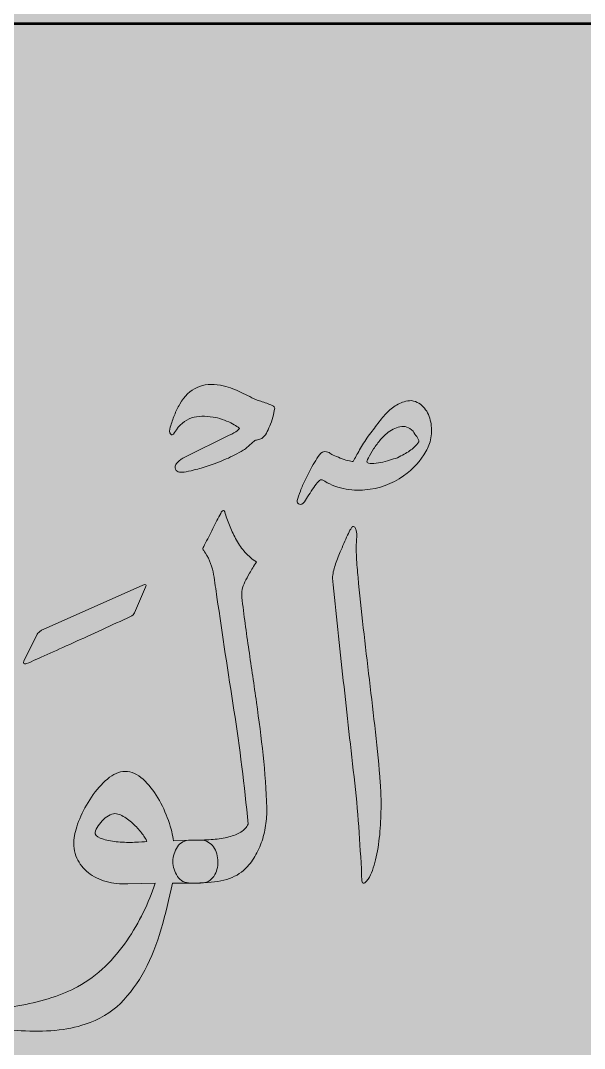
# Model space of a CAD drawing. Header units: inches. Extents: x -1481 to -429, y -1676 to -696.
# Drawn here: x -847.21 to -836.4, y -884.96 to -865.23 of the extents above; entities that cross this region are included whole.
import ezdxf

# ---------------------------------------------------------------- set-up
doc = ezdxf.new("R2010")
doc.units = ezdxf.units.IN
doc.header["$MEASUREMENT"] = 0
doc.layers.add('Layer 1', color=7, linetype='Continuous')

# ---------------------------------------------------------------- blocks, each defined once
blk = doc.blocks.new('block 233')
at = {"layer": 'Layer 1', "true_color": 0x009344}
h = blk.add_hatch(color=114, dxfattribs=at)
h.dxf.hatch_style = 2
h.paths.add_polyline_path([(-693.785, -985.727), (-933.785, -985.727), (-933.785, -695.727), (-693.785, -695.727)])
blk = doc.blocks.new('block 298')
at = {"layer": 'Layer 1', "true_color": 0x49c6ea}
h = blk.add_hatch(color=133, dxfattribs=at)
h.dxf.hatch_style = 2
h.paths.add_polyline_path([(-918.978, -972.482), (-748.663, -972.482), (-748.663, -755.291), (-918.978, -755.291)])
h = blk.add_hatch(color=133, dxfattribs=at)
h.dxf.hatch_style = 2
h.paths.add_polyline_path([(-907.24, -967.404), (-761.143, -967.404), (-761.143, -765.838), (-907.24, -765.838)])
at = {"layer": 'Layer 1', "true_color": 0xfff4c8}
h = blk.add_hatch(color=254, dxfattribs=at)
h.dxf.hatch_style = 2
h.paths.add_polyline_path([(-911.867, -897.818), (-756.165, -897.818), (-756.165, -865.294), (-911.867, -865.294)])
at = {"layer": 'Layer 1', "lineweight": 0}
blk.add_lwpolyline([(-911.867, -897.818), (-756.165, -897.818), (-756.165, -865.294), (-911.867, -865.294), (-911.867, -897.818)], dxfattribs=at)
at = {"layer": 'Layer 1', "color": 44, "lineweight": 53, "true_color": 0xaf7e09}
blk.add_lwpolyline([(-911.867, -897.818), (-756.165, -897.818), (-756.165, -865.294), (-911.867, -865.294), (-911.867, -897.818)], dxfattribs=at)
blk = doc.blocks.new('block 334')
at = {"layer": 'Layer 1', "true_color": 0x231f20}
h = blk.add_hatch(color=250, dxfattribs=at)
h.dxf.hatch_style = 2
edge = h.paths.add_edge_path()
edge.add_spline(control_points=[(-845.103, -876.671), (-845.278, -876.752), (-845.461, -876.836), (-845.652, -876.923), (-845.842, -877.01), (-846.027, -877.095), (-846.205, -877.175), (-846.384, -877.255), (-846.55, -877.331), (-846.704, -877.401), (-846.858, -877.471), (-846.989, -877.529), (-847.098, -877.574), (-847.122, -877.584), (-847.14, -877.584), (-847.15, -877.574), (-847.16, -877.563), (-847.16, -877.548), (-847.15, -877.527), (-847.15, -877.527), (-846.893, -877.012), (-846.893, -877.012), (-846.875, -876.984), (-846.857, -876.964), (-846.838, -876.952), (-846.819, -876.94), (-846.8, -876.928), (-846.783, -876.918), (-846.783, -876.918), (-844.867, -876.068), (-844.867, -876.068), (-844.811, -876.043), (-844.793, -876.057), (-844.814, -876.11), (-844.814, -876.11), (-845.03, -876.598), (-845.03, -876.598), (-845.04, -876.629), (-845.065, -876.654), (-845.103, -876.671)], knot_values=[0, 0, 0, 0, 1, 1, 1, 2, 2, 2, 3, 3, 3, 4, 4, 4, 5, 5, 5, 6, 6, 6, 7, 7, 7, 8, 8, 8, 9, 9, 9, 10, 10, 10, 11, 11, 11, 12, 12, 12, 13, 13, 13, 13], degree=3, periodic=1)
at = {"layer": 'Layer 1', "lineweight": 0}
blk.add_open_spline([(-845.103, -876.671), (-845.278, -876.752), (-845.461, -876.836), (-845.652, -876.923), (-845.842, -877.01), (-846.027, -877.095), (-846.205, -877.175), (-846.384, -877.255), (-846.55, -877.331), (-846.704, -877.401), (-846.858, -877.471), (-846.989, -877.529), (-847.098, -877.574), (-847.122, -877.584), (-847.14, -877.584), (-847.15, -877.574), (-847.16, -877.563), (-847.16, -877.548), (-847.15, -877.527), (-847.15, -877.527), (-846.893, -877.012), (-846.893, -877.012), (-846.875, -876.984), (-846.857, -876.964), (-846.838, -876.952), (-846.819, -876.94), (-846.8, -876.928), (-846.783, -876.918), (-846.783, -876.918), (-844.867, -876.068), (-844.867, -876.068), (-844.811, -876.043), (-844.793, -876.057), (-844.814, -876.11), (-844.814, -876.11), (-845.03, -876.598), (-845.03, -876.598), (-845.04, -876.629), (-845.065, -876.654), (-845.103, -876.671)], degree=3, knots=[0, 0, 0, 0, 1, 1, 1, 2, 2, 2, 3, 3, 3, 4, 4, 4, 5, 5, 5, 6, 6, 6, 7, 7, 7, 8, 8, 8, 9, 9, 9, 10, 10, 10, 11, 11, 11, 12, 12, 12, 13, 13, 13, 13], dxfattribs=at)
blk = doc.blocks.new('block 335')
at = {"layer": 'Layer 1', "true_color": 0x231f20}
h = blk.add_hatch(color=250, dxfattribs=at)
h.dxf.hatch_style = 2
edge = h.paths.add_edge_path()
edge.add_spline(control_points=[(-842.338, -872.67), (-842.345, -872.694), (-842.354, -872.736), (-842.364, -872.796), (-842.375, -872.856), (-842.392, -872.915), (-842.417, -872.975), (-842.438, -873.023), (-842.459, -873.072), (-842.48, -873.119), (-842.501, -873.166), (-842.529, -873.204), (-842.564, -873.232), (-842.571, -873.246), (-842.591, -873.258), (-842.624, -873.268), (-842.658, -873.279), (-842.685, -873.284), (-842.706, -873.284), (-842.709, -873.284), (-842.72, -873.293), (-842.74, -873.31), (-842.759, -873.328), (-842.782, -873.348), (-842.808, -873.371), (-842.834, -873.393), (-842.86, -873.415), (-842.884, -873.436), (-842.908, -873.457), (-842.928, -873.471), (-842.942, -873.478), (-843.047, -873.541), (-843.156, -873.597), (-843.27, -873.646), (-843.383, -873.695), (-843.493, -873.737), (-843.598, -873.772), (-843.703, -873.807), (-843.797, -873.835), (-843.881, -873.856), (-843.965, -873.877), (-844.03, -873.891), (-844.075, -873.898), (-844.121, -873.905), (-844.159, -873.903), (-844.191, -873.893), (-844.222, -873.882), (-844.242, -873.856), (-844.249, -873.814), (-844.252, -873.793), (-844.247, -873.772), (-844.233, -873.751), (-844.219, -873.73), (-844.201, -873.71), (-844.18, -873.691), (-844.159, -873.672), (-844.138, -873.655), (-844.117, -873.641), (-844.096, -873.627), (-844.079, -873.617), (-844.065, -873.609), (-844.065, -873.609), (-843.209, -873.19), (-843.209, -873.19), (-843.139, -873.158), (-843.09, -873.13), (-843.06, -873.106), (-843.03, -873.081), (-843.015, -873.065), (-843.015, -873.059), (-843.015, -873.055), (-843.031, -873.043), (-843.062, -873.022), (-843.094, -873.001), (-843.134, -872.978), (-843.183, -872.954), (-843.232, -872.929), (-843.286, -872.906), (-843.346, -872.885), (-843.405, -872.864), (-843.463, -872.85), (-843.519, -872.843), (-843.67, -872.815), (-843.808, -872.821), (-843.934, -872.859), (-844.06, -872.897), (-844.168, -872.99), (-844.259, -873.137), (-844.29, -873.186), (-844.317, -873.196), (-844.338, -873.166), (-844.359, -873.136), (-844.361, -873.092), (-844.343, -873.032), (-844.319, -872.955), (-844.292, -872.879), (-844.262, -872.804), (-844.232, -872.729), (-844.198, -872.658), (-844.159, -872.591), (-843.978, -872.287), (-843.717, -872.166), (-843.377, -872.229), (-843.307, -872.243), (-843.244, -872.261), (-843.186, -872.282), (-843.128, -872.303), (-843.073, -872.325), (-843.02, -872.35), (-842.968, -872.374), (-842.915, -872.401), (-842.86, -872.428), (-842.806, -872.457), (-842.747, -872.485), (-842.685, -872.513), (-842.671, -872.52), (-842.644, -872.528), (-842.606, -872.539), (-842.567, -872.549), (-842.529, -872.561), (-842.49, -872.576), (-842.452, -872.59), (-842.417, -872.605), (-842.385, -872.62), (-842.354, -872.636), (-842.338, -872.652), (-842.338, -872.67)], knot_values=[0, 0, 0, 0, 1, 1, 1, 2, 2, 2, 3, 3, 3, 4, 4, 4, 5, 5, 5, 6, 6, 6, 7, 7, 7, 8, 8, 8, 9, 9, 9, 10, 10, 10, 11, 11, 11, 12, 12, 12, 13, 13, 13, 14, 14, 14, 15, 15, 15, 16, 16, 16, 17, 17, 17, 18, 18, 18, 19, 19, 19, 20, 20, 20, 21, 21, 21, 22, 22, 22, 23, 23, 23, 24, 24, 24, 25, 25, 25, 26, 26, 26, 27, 27, 27, 28, 28, 28, 29, 29, 29, 30, 30, 30, 31, 31, 31, 32, 32, 32, 33, 33, 33, 34, 34, 34, 35, 35, 35, 36, 36, 36, 37, 37, 37, 38, 38, 38, 39, 39, 39, 40, 40, 40, 41, 41, 41, 42, 42, 42, 42], degree=3, periodic=1)
at = {"layer": 'Layer 1', "lineweight": 0}
blk.add_open_spline([(-842.338, -872.67), (-842.345, -872.694), (-842.354, -872.736), (-842.364, -872.796), (-842.375, -872.856), (-842.392, -872.915), (-842.417, -872.975), (-842.438, -873.023), (-842.459, -873.072), (-842.48, -873.119), (-842.501, -873.166), (-842.529, -873.204), (-842.564, -873.232), (-842.571, -873.246), (-842.591, -873.258), (-842.624, -873.268), (-842.658, -873.279), (-842.685, -873.284), (-842.706, -873.284), (-842.709, -873.284), (-842.72, -873.293), (-842.74, -873.31), (-842.759, -873.328), (-842.782, -873.348), (-842.808, -873.371), (-842.834, -873.393), (-842.86, -873.415), (-842.884, -873.436), (-842.908, -873.457), (-842.928, -873.471), (-842.942, -873.478), (-843.047, -873.541), (-843.156, -873.597), (-843.27, -873.646), (-843.383, -873.695), (-843.493, -873.737), (-843.598, -873.772), (-843.703, -873.807), (-843.797, -873.835), (-843.881, -873.856), (-843.965, -873.877), (-844.03, -873.891), (-844.075, -873.898), (-844.121, -873.905), (-844.159, -873.903), (-844.191, -873.893), (-844.222, -873.882), (-844.242, -873.856), (-844.249, -873.814), (-844.252, -873.793), (-844.247, -873.772), (-844.233, -873.751), (-844.219, -873.73), (-844.201, -873.71), (-844.18, -873.691), (-844.159, -873.672), (-844.138, -873.655), (-844.117, -873.641), (-844.096, -873.627), (-844.079, -873.617), (-844.065, -873.609), (-844.065, -873.609), (-843.209, -873.19), (-843.209, -873.19), (-843.139, -873.158), (-843.09, -873.13), (-843.06, -873.106), (-843.03, -873.081), (-843.015, -873.065), (-843.015, -873.059), (-843.015, -873.055), (-843.031, -873.043), (-843.062, -873.022), (-843.094, -873.001), (-843.134, -872.978), (-843.183, -872.954), (-843.232, -872.929), (-843.286, -872.906), (-843.346, -872.885), (-843.405, -872.864), (-843.463, -872.85), (-843.519, -872.843), (-843.67, -872.815), (-843.808, -872.821), (-843.934, -872.859), (-844.06, -872.897), (-844.168, -872.99), (-844.259, -873.137), (-844.29, -873.186), (-844.317, -873.196), (-844.338, -873.166), (-844.359, -873.136), (-844.361, -873.092), (-844.343, -873.032), (-844.319, -872.955), (-844.292, -872.879), (-844.262, -872.804), (-844.232, -872.729), (-844.198, -872.658), (-844.159, -872.591), (-843.978, -872.287), (-843.717, -872.166), (-843.377, -872.229), (-843.307, -872.243), (-843.244, -872.261), (-843.186, -872.282), (-843.128, -872.303), (-843.073, -872.325), (-843.02, -872.35), (-842.968, -872.374), (-842.915, -872.401), (-842.86, -872.428), (-842.806, -872.457), (-842.747, -872.485), (-842.685, -872.513), (-842.671, -872.52), (-842.644, -872.528), (-842.606, -872.539), (-842.567, -872.549), (-842.529, -872.561), (-842.49, -872.576), (-842.452, -872.59), (-842.417, -872.605), (-842.385, -872.62), (-842.354, -872.636), (-842.338, -872.652), (-842.338, -872.67)], degree=3, knots=[0, 0, 0, 0, 1, 1, 1, 2, 2, 2, 3, 3, 3, 4, 4, 4, 5, 5, 5, 6, 6, 6, 7, 7, 7, 8, 8, 8, 9, 9, 9, 10, 10, 10, 11, 11, 11, 12, 12, 12, 13, 13, 13, 14, 14, 14, 15, 15, 15, 16, 16, 16, 17, 17, 17, 18, 18, 18, 19, 19, 19, 20, 20, 20, 21, 21, 21, 22, 22, 22, 23, 23, 23, 24, 24, 24, 25, 25, 25, 26, 26, 26, 27, 27, 27, 28, 28, 28, 29, 29, 29, 30, 30, 30, 31, 31, 31, 32, 32, 32, 33, 33, 33, 34, 34, 34, 35, 35, 35, 36, 36, 36, 37, 37, 37, 38, 38, 38, 39, 39, 39, 40, 40, 40, 41, 41, 41, 42, 42, 42, 42], dxfattribs=at)
blk = doc.blocks.new('block 297')
at = {"layer": 'Layer 1', "true_color": 0x231f20}
h = blk.add_hatch(color=250, dxfattribs=at)
h.dxf.hatch_style = 2
edge = h.paths.add_edge_path()
edge.add_spline(control_points=[(-843.372, -874.691), (-843.362, -874.66), (-843.348, -874.641), (-843.33, -874.634), (-843.313, -874.627), (-843.299, -874.646), (-843.288, -874.691), (-843.26, -874.775), (-843.229, -874.861), (-843.194, -874.949), (-843.159, -875.036), (-843.118, -875.122), (-843.071, -875.206), (-843.023, -875.29), (-842.968, -875.368), (-842.905, -875.439), (-842.842, -875.511), (-842.771, -875.571), (-842.69, -875.62), (-842.739, -875.704), (-842.782, -875.777), (-842.819, -875.838), (-842.855, -875.9), (-842.886, -875.956), (-842.91, -876.006), (-842.935, -876.057), (-842.952, -876.106), (-842.963, -876.153), (-842.973, -876.2), (-842.975, -876.25), (-842.968, -876.303), (-842.93, -876.639), (-842.885, -876.975), (-842.834, -877.313), (-842.784, -877.651), (-842.735, -877.987), (-842.687, -878.323), (-842.64, -878.659), (-842.598, -878.995), (-842.561, -879.331), (-842.525, -879.667), (-842.501, -880.005), (-842.491, -880.344), (-842.487, -880.456), (-842.494, -880.57), (-842.512, -880.685), (-842.529, -880.801), (-842.557, -880.911), (-842.596, -881.016), (-842.634, -881.121), (-842.682, -881.22), (-842.74, -881.312), (-842.798, -881.405), (-842.863, -881.483), (-842.937, -881.546), (-843.038, -881.633), (-843.163, -881.696), (-843.312, -881.732), (-843.461, -881.769), (-843.642, -881.787), (-843.855, -881.787), (-843.855, -881.787), (-843.95, -881.787), (-843.95, -881.787), (-844.062, -881.787), (-844.147, -881.745), (-844.204, -881.659), (-844.262, -881.573), (-844.291, -881.479), (-844.291, -881.375), (-844.291, -881.272), (-844.262, -881.178), (-844.204, -881.092), (-844.147, -881.006), (-844.062, -880.963), (-843.95, -880.963), (-843.95, -880.963), (-843.855, -880.963), (-843.855, -880.963), (-843.74, -880.963), (-843.628, -880.959), (-843.519, -880.95), (-843.411, -880.942), (-843.311, -880.926), (-843.22, -880.903), (-843.129, -880.88), (-843.051, -880.849), (-842.987, -880.809), (-842.922, -880.768), (-842.876, -880.717), (-842.848, -880.654), (-842.918, -879.915), (-843.008, -879.187), (-843.12, -878.468), (-843.232, -877.749), (-843.341, -877.025), (-843.446, -876.297), (-843.467, -876.151), (-843.489, -876.006), (-843.511, -875.864), (-843.534, -875.723), (-843.586, -875.585), (-843.666, -875.452), (-843.694, -875.414), (-843.71, -875.389), (-843.714, -875.376), (-843.717, -875.364), (-843.708, -875.337), (-843.687, -875.295), (-843.628, -875.194), (-843.573, -875.09), (-843.522, -874.983), (-843.471, -874.876), (-843.421, -874.779), (-843.372, -874.691)], knot_values=[0, 0, 0, 0, 1, 1, 1, 2, 2, 2, 3, 3, 3, 4, 4, 4, 5, 5, 5, 6, 6, 6, 7, 7, 7, 8, 8, 8, 9, 9, 9, 10, 10, 10, 11, 11, 11, 12, 12, 12, 13, 13, 13, 14, 14, 14, 15, 15, 15, 16, 16, 16, 17, 17, 17, 18, 18, 18, 19, 19, 19, 20, 20, 20, 21, 21, 21, 22, 22, 22, 23, 23, 23, 24, 24, 24, 25, 25, 25, 26, 26, 26, 27, 27, 27, 28, 28, 28, 29, 29, 29, 30, 30, 30, 31, 31, 31, 32, 32, 32, 33, 33, 33, 34, 34, 34, 35, 35, 35, 36, 36, 36, 37, 37, 37, 38, 38, 38, 38], degree=3, periodic=1)
edge = h.paths.add_edge_path()
edge.add_spline(control_points=[(-840.833, -873.694), (-840.798, -873.628), (-840.757, -873.553), (-840.71, -873.471), (-840.663, -873.389), (-840.608, -873.302), (-840.545, -873.211), (-840.478, -873.124), (-840.416, -873.041), (-840.358, -872.962), (-840.301, -872.883), (-840.24, -872.812), (-840.177, -872.75), (-840.114, -872.687), (-840.046, -872.635), (-839.973, -872.595), (-839.899, -872.554), (-839.813, -872.531), (-839.715, -872.524), (-839.607, -872.545), (-839.523, -872.594), (-839.464, -872.671), (-839.404, -872.748), (-839.365, -872.836), (-839.345, -872.936), (-839.326, -873.036), (-839.325, -873.137), (-839.343, -873.24), (-839.36, -873.343), (-839.392, -873.43), (-839.437, -873.5), (-839.535, -873.678), (-839.679, -873.836), (-839.868, -873.972), (-840.088, -874.126), (-840.335, -874.216), (-840.608, -874.24), (-840.737, -874.254), (-840.875, -874.245), (-841.022, -874.214), (-841.169, -874.182), (-841.304, -874.126), (-841.426, -874.046), (-841.447, -874.039), (-841.472, -874.05), (-841.5, -874.08), (-841.528, -874.11), (-841.558, -874.147), (-841.589, -874.193), (-841.621, -874.238), (-841.652, -874.286), (-841.684, -874.337), (-841.715, -874.388), (-841.743, -874.431), (-841.768, -874.466), (-841.803, -874.511), (-841.835, -874.528), (-841.865, -874.516), (-841.894, -874.503), (-841.909, -874.48), (-841.909, -874.445), (-841.895, -874.392), (-841.874, -874.331), (-841.846, -874.261), (-841.818, -874.191), (-841.788, -874.121), (-841.755, -874.051), (-841.721, -873.981), (-841.687, -873.913), (-841.652, -873.846), (-841.617, -873.78), (-841.584, -873.722), (-841.552, -873.673), (-841.524, -873.621), (-841.491, -873.575), (-841.453, -873.537), (-841.414, -873.498), (-841.362, -873.493), (-841.295, -873.521), (-841.281, -873.535), (-841.254, -873.552), (-841.214, -873.571), (-841.174, -873.59), (-841.129, -873.609), (-841.08, -873.629), (-841.031, -873.648), (-840.984, -873.664), (-840.938, -873.676), (-840.893, -873.688), (-840.858, -873.694), (-840.833, -873.694)], knot_values=[0, 0, 0, 0, 1, 1, 1, 2, 2, 2, 3, 3, 3, 4, 4, 4, 5, 5, 5, 6, 6, 6, 7, 7, 7, 8, 8, 8, 9, 9, 9, 10, 10, 10, 11, 11, 11, 12, 12, 12, 13, 13, 13, 14, 14, 14, 15, 15, 15, 16, 16, 16, 17, 17, 17, 18, 18, 18, 19, 19, 19, 20, 20, 20, 21, 21, 21, 22, 22, 22, 23, 23, 23, 24, 24, 24, 25, 25, 25, 26, 26, 26, 27, 27, 27, 28, 28, 28, 29, 29, 29, 30, 30, 30, 30], degree=3, periodic=1)
edge = h.paths.add_edge_path()
edge.add_spline(control_points=[(-840.839, -874.943), (-840.818, -874.943), (-840.803, -874.952), (-840.794, -874.97), (-840.785, -874.987), (-840.778, -875.006), (-840.773, -875.027), (-840.768, -875.048), (-840.765, -875.07), (-840.765, -875.093), (-840.765, -875.116), (-840.765, -875.132), (-840.765, -875.143), (-840.776, -875.276), (-840.777, -875.406), (-840.77, -875.534), (-840.763, -875.662), (-840.753, -875.79), (-840.739, -875.92), (-840.711, -876.231), (-840.678, -876.553), (-840.639, -876.885), (-840.601, -877.218), (-840.561, -877.552), (-840.521, -877.888), (-840.481, -878.224), (-840.442, -878.558), (-840.406, -878.89), (-840.369, -879.223), (-840.338, -879.546), (-840.314, -879.861), (-840.303, -879.984), (-840.298, -880.128), (-840.298, -880.294), (-840.298, -880.46), (-840.305, -880.628), (-840.319, -880.798), (-840.333, -880.968), (-840.357, -881.13), (-840.39, -881.284), (-840.423, -881.438), (-840.466, -881.567), (-840.518, -881.672), (-840.536, -881.7), (-840.554, -881.724), (-840.571, -881.745), (-840.589, -881.766), (-840.606, -881.78), (-840.623, -881.787), (-840.652, -881.794), (-840.665, -881.78), (-840.665, -881.745), (-840.679, -881.441), (-840.697, -881.133), (-840.718, -880.822), (-840.739, -880.51), (-840.767, -880.194), (-840.802, -879.872), (-840.879, -879.203), (-840.952, -878.546), (-841.022, -877.898), (-841.092, -877.251), (-841.162, -876.597), (-841.232, -875.935), (-841.225, -875.855), (-841.208, -875.773), (-841.18, -875.689), (-841.152, -875.605), (-841.119, -875.517), (-841.08, -875.426), (-841.059, -875.377), (-841.036, -875.324), (-841.012, -875.266), (-840.987, -875.208), (-840.964, -875.156), (-840.941, -875.109), (-840.918, -875.061), (-840.898, -875.022), (-840.881, -874.991), (-840.863, -874.959), (-840.849, -874.943), (-840.839, -874.943)], knot_values=[0, 0, 0, 0, 1, 1, 1, 2, 2, 2, 3, 3, 3, 4, 4, 4, 5, 5, 5, 6, 6, 6, 7, 7, 7, 8, 8, 8, 9, 9, 9, 10, 10, 10, 11, 11, 11, 12, 12, 12, 13, 13, 13, 14, 14, 14, 15, 15, 15, 16, 16, 16, 17, 17, 17, 18, 18, 18, 19, 19, 19, 20, 20, 20, 21, 21, 21, 22, 22, 22, 23, 23, 23, 24, 24, 24, 25, 25, 25, 26, 26, 26, 27, 27, 27, 27], degree=3, periodic=1)
edge = h.paths.add_edge_path()
edge.add_spline(control_points=[(-839.684, -873.112), (-839.761, -873.035), (-839.845, -873.007), (-839.936, -873.028), (-840.027, -873.049), (-840.111, -873.091), (-840.188, -873.154), (-840.219, -873.175), (-840.259, -873.214), (-840.306, -873.272), (-840.353, -873.329), (-840.398, -873.39), (-840.44, -873.453), (-840.482, -873.516), (-840.516, -873.573), (-840.542, -873.623), (-840.568, -873.674), (-840.576, -873.705), (-840.566, -873.715), (-840.534, -873.733), (-840.491, -873.739), (-840.435, -873.734), (-840.379, -873.728), (-840.321, -873.719), (-840.261, -873.705), (-840.202, -873.691), (-840.147, -873.675), (-840.096, -873.657), (-840.045, -873.64), (-840.008, -873.628), (-839.983, -873.621), (-839.892, -873.575), (-839.814, -873.532), (-839.75, -873.49), (-839.685, -873.448), (-839.626, -873.39), (-839.574, -873.316), (-839.574, -873.281), (-839.587, -873.248), (-839.613, -873.217), (-839.639, -873.185), (-839.663, -873.15), (-839.684, -873.112)], knot_values=[0, 0, 0, 0, 1, 1, 1, 2, 2, 2, 3, 3, 3, 4, 4, 4, 5, 5, 5, 6, 6, 6, 7, 7, 7, 8, 8, 8, 9, 9, 9, 10, 10, 10, 11, 11, 11, 12, 12, 12, 13, 13, 13, 14, 14, 14, 14], degree=3, periodic=1)
h = blk.add_hatch(color=250, dxfattribs=at)
h.dxf.hatch_style = 2
edge = h.paths.add_edge_path()
edge.add_spline(control_points=[(-844.63, -881.793), (-844.63, -881.793), (-845.155, -881.803), (-845.155, -881.803), (-845.302, -881.81), (-845.441, -881.795), (-845.572, -881.759), (-845.704, -881.722), (-845.817, -881.666), (-845.913, -881.591), (-846.01, -881.515), (-846.083, -881.421), (-846.134, -881.307), (-846.185, -881.193), (-846.201, -881.063), (-846.184, -880.916), (-846.173, -880.818), (-846.138, -880.698), (-846.079, -880.554), (-846.019, -880.411), (-845.944, -880.271), (-845.853, -880.137), (-845.762, -880.002), (-845.661, -879.887), (-845.549, -879.79), (-845.437, -879.694), (-845.323, -879.646), (-845.208, -879.646), (-845.085, -879.646), (-844.971, -879.696), (-844.864, -879.796), (-844.757, -879.895), (-844.662, -880.013), (-844.578, -880.15), (-844.497, -880.29), (-844.431, -880.436), (-844.378, -880.588), (-844.326, -880.74), (-844.293, -880.871), (-844.279, -880.979), (-844.279, -880.979), (-843.859, -880.963), (-843.859, -880.963), (-843.859, -880.963), (-843.759, -880.963), (-843.759, -880.963), (-843.706, -880.963), (-843.659, -880.976), (-843.617, -881), (-843.575, -881.025), (-843.54, -881.056), (-843.512, -881.095), (-843.484, -881.133), (-843.463, -881.177), (-843.449, -881.226), (-843.435, -881.275), (-843.428, -881.326), (-843.428, -881.378), (-843.425, -881.48), (-843.451, -881.573), (-843.507, -881.659), (-843.563, -881.745), (-843.647, -881.787), (-843.759, -881.787), (-843.759, -881.787), (-843.859, -881.787), (-843.859, -881.787), (-843.859, -881.787), (-844.3, -881.793), (-844.3, -881.793), (-844.363, -882.09), (-844.435, -882.382), (-844.517, -882.669), (-844.6, -882.956), (-844.704, -883.22), (-844.83, -883.462), (-844.959, -883.703), (-845.116, -883.915), (-845.299, -884.097), (-845.483, -884.279), (-845.708, -884.412), (-845.974, -884.496), (-846.149, -884.559), (-846.342, -884.599), (-846.554, -884.616), (-846.766, -884.634), (-846.981, -884.636), (-847.199, -884.624), (-847.418, -884.612), (-847.633, -884.587), (-847.845, -884.548), (-848.057, -884.51), (-848.248, -884.466), (-848.42, -884.417), (-848.469, -884.403), (-848.499, -884.383), (-848.511, -884.357), (-848.524, -884.33), (-848.524, -884.305), (-848.511, -884.28), (-848.499, -884.256), (-848.476, -884.235), (-848.441, -884.217), (-848.406, -884.2), (-848.364, -884.193), (-848.315, -884.196), (-848.15, -884.214), (-847.971, -884.217), (-847.777, -884.204), (-847.583, -884.192), (-847.387, -884.168), (-847.189, -884.131), (-846.991, -884.094), (-846.8, -884.046), (-846.614, -883.987), (-846.429, -883.927), (-846.264, -883.857), (-846.121, -883.777), (-845.921, -883.668), (-845.745, -883.539), (-845.591, -883.388), (-845.437, -883.238), (-845.299, -883.073), (-845.176, -882.895), (-845.054, -882.716), (-844.948, -882.535), (-844.859, -882.352), (-844.769, -882.168), (-844.693, -881.982), (-844.63, -881.793)], knot_values=[0, 0, 0, 0, 1, 1, 1, 2, 2, 2, 3, 3, 3, 4, 4, 4, 5, 5, 5, 6, 6, 6, 7, 7, 7, 8, 8, 8, 9, 9, 9, 10, 10, 10, 11, 11, 11, 12, 12, 12, 13, 13, 13, 14, 14, 14, 15, 15, 15, 16, 16, 16, 17, 17, 17, 18, 18, 18, 19, 19, 19, 20, 20, 20, 21, 21, 21, 22, 22, 22, 23, 23, 23, 24, 24, 24, 25, 25, 25, 26, 26, 26, 27, 27, 27, 28, 28, 28, 29, 29, 29, 30, 30, 30, 31, 31, 31, 32, 32, 32, 33, 33, 33, 34, 34, 34, 35, 35, 35, 36, 36, 36, 37, 37, 37, 38, 38, 38, 39, 39, 39, 40, 40, 40, 41, 41, 41, 42, 42, 42, 43, 43, 43, 43], degree=3, periodic=1)
edge = h.paths.add_edge_path()
edge.add_spline(control_points=[(-845.785, -880.843), (-845.764, -880.888), (-845.711, -880.923), (-845.625, -880.948), (-845.539, -880.972), (-845.444, -880.989), (-845.339, -880.998), (-845.234, -881.006), (-845.13, -881.009), (-845.026, -881.005), (-844.923, -881.002), (-844.845, -880.997), (-844.793, -880.99), (-844.793, -880.976), (-844.811, -880.941), (-844.848, -880.885), (-844.885, -880.829), (-844.933, -880.771), (-844.992, -880.711), (-845.052, -880.648), (-845.118, -880.592), (-845.189, -880.541), (-845.261, -880.49), (-845.332, -880.461), (-845.402, -880.454), (-845.44, -880.454), (-845.481, -880.467), (-845.525, -880.494), (-845.569, -880.52), (-845.61, -880.553), (-845.648, -880.593), (-845.687, -880.634), (-845.719, -880.677), (-845.746, -880.722), (-845.772, -880.767), (-845.785, -880.808), (-845.785, -880.843)], knot_values=[0, 0, 0, 0, 1, 1, 1, 2, 2, 2, 3, 3, 3, 4, 4, 4, 5, 5, 5, 6, 6, 6, 7, 7, 7, 8, 8, 8, 9, 9, 9, 10, 10, 10, 11, 11, 11, 12, 12, 12, 12], degree=3, periodic=1)
at = {"layer": 'Layer 1', "lineweight": 0}
for points, knots in [([(-840.833, -873.694), (-840.798, -873.628), (-840.757, -873.553), (-840.71, -873.471), (-840.663, -873.389), (-840.608, -873.302), (-840.545, -873.211), (-840.478, -873.124), (-840.416, -873.041), (-840.358, -872.962), (-840.301, -872.883), (-840.24, -872.812), (-840.177, -872.75), (-840.114, -872.687), (-840.046, -872.635), (-839.973, -872.595), (-839.899, -872.554), (-839.813, -872.531), (-839.715, -872.524), (-839.607, -872.545), (-839.523, -872.594), (-839.464, -872.671), (-839.404, -872.748), (-839.365, -872.836), (-839.345, -872.936), (-839.326, -873.036), (-839.325, -873.137), (-839.343, -873.24), (-839.36, -873.343), (-839.392, -873.43), (-839.437, -873.5), (-839.535, -873.678), (-839.679, -873.836), (-839.868, -873.972), (-840.088, -874.126), (-840.335, -874.216), (-840.608, -874.24), (-840.737, -874.254), (-840.875, -874.245), (-841.022, -874.214), (-841.169, -874.182), (-841.304, -874.126), (-841.426, -874.046), (-841.447, -874.039), (-841.472, -874.05), (-841.5, -874.08), (-841.528, -874.11), (-841.558, -874.147), (-841.589, -874.193), (-841.621, -874.238), (-841.652, -874.286), (-841.684, -874.337), (-841.715, -874.388), (-841.743, -874.431), (-841.768, -874.466), (-841.803, -874.511), (-841.835, -874.528), (-841.865, -874.516), (-841.894, -874.503), (-841.909, -874.48), (-841.909, -874.445), (-841.895, -874.392), (-841.874, -874.331), (-841.846, -874.261), (-841.818, -874.191), (-841.788, -874.121), (-841.755, -874.051), (-841.721, -873.981), (-841.687, -873.913), (-841.652, -873.846), (-841.617, -873.78), (-841.584, -873.722), (-841.552, -873.673), (-841.524, -873.621), (-841.491, -873.575), (-841.453, -873.537), (-841.414, -873.498), (-841.362, -873.493), (-841.295, -873.521), (-841.281, -873.535), (-841.254, -873.552), (-841.214, -873.571), (-841.174, -873.59), (-841.129, -873.609), (-841.08, -873.629), (-841.031, -873.648), (-840.984, -873.664), (-840.938, -873.676), (-840.893, -873.688), (-840.858, -873.694), (-840.833, -873.694)], [0, 0, 0, 0, 1, 1, 1, 2, 2, 2, 3, 3, 3, 4, 4, 4, 5, 5, 5, 6, 6, 6, 7, 7, 7, 8, 8, 8, 9, 9, 9, 10, 10, 10, 11, 11, 11, 12, 12, 12, 13, 13, 13, 14, 14, 14, 15, 15, 15, 16, 16, 16, 17, 17, 17, 18, 18, 18, 19, 19, 19, 20, 20, 20, 21, 21, 21, 22, 22, 22, 23, 23, 23, 24, 24, 24, 25, 25, 25, 26, 26, 26, 27, 27, 27, 28, 28, 28, 29, 29, 29, 30, 30, 30, 30]), ([(-839.684, -873.112), (-839.761, -873.035), (-839.845, -873.007), (-839.936, -873.028), (-840.027, -873.049), (-840.111, -873.091), (-840.188, -873.154), (-840.219, -873.175), (-840.259, -873.214), (-840.306, -873.272), (-840.353, -873.329), (-840.398, -873.39), (-840.44, -873.453), (-840.482, -873.516), (-840.516, -873.573), (-840.542, -873.623), (-840.568, -873.674), (-840.576, -873.705), (-840.566, -873.715), (-840.534, -873.733), (-840.491, -873.739), (-840.435, -873.734), (-840.379, -873.728), (-840.321, -873.719), (-840.261, -873.705), (-840.202, -873.691), (-840.147, -873.675), (-840.096, -873.657), (-840.045, -873.64), (-840.008, -873.628), (-839.983, -873.621), (-839.892, -873.575), (-839.814, -873.532), (-839.75, -873.49), (-839.685, -873.448), (-839.626, -873.39), (-839.574, -873.316), (-839.574, -873.281), (-839.587, -873.248), (-839.613, -873.217), (-839.639, -873.185), (-839.663, -873.15), (-839.684, -873.112)], [0, 0, 0, 0, 1, 1, 1, 2, 2, 2, 3, 3, 3, 4, 4, 4, 5, 5, 5, 6, 6, 6, 7, 7, 7, 8, 8, 8, 9, 9, 9, 10, 10, 10, 11, 11, 11, 12, 12, 12, 13, 13, 13, 14, 14, 14, 14]), ([(-843.372, -874.691), (-843.362, -874.66), (-843.348, -874.641), (-843.33, -874.634), (-843.313, -874.627), (-843.299, -874.646), (-843.288, -874.691), (-843.26, -874.775), (-843.229, -874.861), (-843.194, -874.949), (-843.159, -875.036), (-843.118, -875.122), (-843.071, -875.206), (-843.023, -875.29), (-842.968, -875.368), (-842.905, -875.439), (-842.842, -875.511), (-842.771, -875.571), (-842.69, -875.62), (-842.739, -875.704), (-842.782, -875.777), (-842.819, -875.838), (-842.855, -875.9), (-842.886, -875.956), (-842.91, -876.006), (-842.935, -876.057), (-842.952, -876.106), (-842.963, -876.153), (-842.973, -876.2), (-842.975, -876.25), (-842.968, -876.303), (-842.93, -876.639), (-842.885, -876.975), (-842.834, -877.313), (-842.784, -877.651), (-842.735, -877.987), (-842.687, -878.323), (-842.64, -878.659), (-842.598, -878.995), (-842.561, -879.331), (-842.525, -879.667), (-842.501, -880.005), (-842.491, -880.344), (-842.487, -880.456), (-842.494, -880.57), (-842.512, -880.685), (-842.529, -880.801), (-842.557, -880.911), (-842.596, -881.016), (-842.634, -881.121), (-842.682, -881.22), (-842.74, -881.312), (-842.798, -881.405), (-842.863, -881.483), (-842.937, -881.546), (-843.038, -881.633), (-843.163, -881.696), (-843.312, -881.732), (-843.461, -881.769), (-843.642, -881.787), (-843.855, -881.787), (-843.855, -881.787), (-843.95, -881.787), (-843.95, -881.787), (-844.062, -881.787), (-844.147, -881.745), (-844.204, -881.659), (-844.262, -881.573), (-844.291, -881.479), (-844.291, -881.375), (-844.291, -881.272), (-844.262, -881.178), (-844.204, -881.092), (-844.147, -881.006), (-844.062, -880.963), (-843.95, -880.963), (-843.95, -880.963), (-843.855, -880.963), (-843.855, -880.963), (-843.74, -880.963), (-843.628, -880.959), (-843.519, -880.95), (-843.411, -880.942), (-843.311, -880.926), (-843.22, -880.903), (-843.129, -880.88), (-843.051, -880.849), (-842.987, -880.809), (-842.922, -880.768), (-842.876, -880.717), (-842.848, -880.654), (-842.918, -879.915), (-843.008, -879.187), (-843.12, -878.468), (-843.232, -877.749), (-843.341, -877.025), (-843.446, -876.297), (-843.467, -876.151), (-843.489, -876.006), (-843.511, -875.864), (-843.534, -875.723), (-843.586, -875.585), (-843.666, -875.452), (-843.694, -875.414), (-843.71, -875.389), (-843.714, -875.376), (-843.717, -875.364), (-843.708, -875.337), (-843.687, -875.295), (-843.628, -875.194), (-843.573, -875.09), (-843.522, -874.983), (-843.471, -874.876), (-843.421, -874.779), (-843.372, -874.691)], [0, 0, 0, 0, 1, 1, 1, 2, 2, 2, 3, 3, 3, 4, 4, 4, 5, 5, 5, 6, 6, 6, 7, 7, 7, 8, 8, 8, 9, 9, 9, 10, 10, 10, 11, 11, 11, 12, 12, 12, 13, 13, 13, 14, 14, 14, 15, 15, 15, 16, 16, 16, 17, 17, 17, 18, 18, 18, 19, 19, 19, 20, 20, 20, 21, 21, 21, 22, 22, 22, 23, 23, 23, 24, 24, 24, 25, 25, 25, 26, 26, 26, 27, 27, 27, 28, 28, 28, 29, 29, 29, 30, 30, 30, 31, 31, 31, 32, 32, 32, 33, 33, 33, 34, 34, 34, 35, 35, 35, 36, 36, 36, 37, 37, 37, 38, 38, 38, 38]), ([(-840.839, -874.943), (-840.818, -874.943), (-840.803, -874.952), (-840.794, -874.97), (-840.785, -874.987), (-840.778, -875.006), (-840.773, -875.027), (-840.768, -875.048), (-840.765, -875.07), (-840.765, -875.093), (-840.765, -875.116), (-840.765, -875.132), (-840.765, -875.143), (-840.776, -875.276), (-840.777, -875.406), (-840.77, -875.534), (-840.763, -875.662), (-840.753, -875.79), (-840.739, -875.92), (-840.711, -876.231), (-840.678, -876.553), (-840.639, -876.885), (-840.601, -877.218), (-840.561, -877.552), (-840.521, -877.888), (-840.481, -878.224), (-840.442, -878.558), (-840.406, -878.89), (-840.369, -879.223), (-840.338, -879.546), (-840.314, -879.861), (-840.303, -879.984), (-840.298, -880.128), (-840.298, -880.294), (-840.298, -880.46), (-840.305, -880.628), (-840.319, -880.798), (-840.333, -880.968), (-840.357, -881.13), (-840.39, -881.284), (-840.423, -881.438), (-840.466, -881.567), (-840.518, -881.672), (-840.536, -881.7), (-840.554, -881.724), (-840.571, -881.745), (-840.589, -881.766), (-840.606, -881.78), (-840.623, -881.787), (-840.652, -881.794), (-840.665, -881.78), (-840.665, -881.745), (-840.679, -881.441), (-840.697, -881.133), (-840.718, -880.822), (-840.739, -880.51), (-840.767, -880.194), (-840.802, -879.872), (-840.879, -879.203), (-840.952, -878.546), (-841.022, -877.898), (-841.092, -877.251), (-841.162, -876.597), (-841.232, -875.935), (-841.225, -875.855), (-841.208, -875.773), (-841.18, -875.689), (-841.152, -875.605), (-841.119, -875.517), (-841.08, -875.426), (-841.059, -875.377), (-841.036, -875.324), (-841.012, -875.266), (-840.987, -875.208), (-840.964, -875.156), (-840.941, -875.109), (-840.918, -875.061), (-840.898, -875.022), (-840.881, -874.991), (-840.863, -874.959), (-840.849, -874.943), (-840.839, -874.943)], [0, 0, 0, 0, 1, 1, 1, 2, 2, 2, 3, 3, 3, 4, 4, 4, 5, 5, 5, 6, 6, 6, 7, 7, 7, 8, 8, 8, 9, 9, 9, 10, 10, 10, 11, 11, 11, 12, 12, 12, 13, 13, 13, 14, 14, 14, 15, 15, 15, 16, 16, 16, 17, 17, 17, 18, 18, 18, 19, 19, 19, 20, 20, 20, 21, 21, 21, 22, 22, 22, 23, 23, 23, 24, 24, 24, 25, 25, 25, 26, 26, 26, 27, 27, 27, 27]), ([(-844.63, -881.793), (-844.63, -881.793), (-845.155, -881.803), (-845.155, -881.803), (-845.302, -881.81), (-845.441, -881.795), (-845.572, -881.759), (-845.704, -881.722), (-845.817, -881.666), (-845.913, -881.591), (-846.01, -881.515), (-846.083, -881.421), (-846.134, -881.307), (-846.185, -881.193), (-846.201, -881.063), (-846.184, -880.916), (-846.173, -880.818), (-846.138, -880.698), (-846.079, -880.554), (-846.019, -880.411), (-845.944, -880.271), (-845.853, -880.137), (-845.762, -880.002), (-845.661, -879.887), (-845.549, -879.79), (-845.437, -879.694), (-845.323, -879.646), (-845.208, -879.646), (-845.085, -879.646), (-844.971, -879.696), (-844.864, -879.796), (-844.757, -879.895), (-844.662, -880.013), (-844.578, -880.15), (-844.497, -880.29), (-844.431, -880.436), (-844.378, -880.588), (-844.326, -880.74), (-844.293, -880.871), (-844.279, -880.979), (-844.279, -880.979), (-843.859, -880.963), (-843.859, -880.963), (-843.859, -880.963), (-843.759, -880.963), (-843.759, -880.963), (-843.706, -880.963), (-843.659, -880.976), (-843.617, -881), (-843.575, -881.025), (-843.54, -881.056), (-843.512, -881.095), (-843.484, -881.133), (-843.463, -881.177), (-843.449, -881.226), (-843.435, -881.275), (-843.428, -881.326), (-843.428, -881.378), (-843.425, -881.48), (-843.451, -881.573), (-843.507, -881.659), (-843.563, -881.745), (-843.647, -881.787), (-843.759, -881.787), (-843.759, -881.787), (-843.859, -881.787), (-843.859, -881.787), (-843.859, -881.787), (-844.3, -881.793), (-844.3, -881.793), (-844.363, -882.09), (-844.435, -882.382), (-844.517, -882.669), (-844.6, -882.956), (-844.704, -883.22), (-844.83, -883.462), (-844.959, -883.703), (-845.116, -883.915), (-845.299, -884.097), (-845.483, -884.279), (-845.708, -884.412), (-845.974, -884.496), (-846.149, -884.559), (-846.342, -884.599), (-846.554, -884.616), (-846.766, -884.634), (-846.981, -884.636), (-847.199, -884.624), (-847.418, -884.612), (-847.633, -884.587), (-847.845, -884.548), (-848.057, -884.51), (-848.248, -884.466), (-848.42, -884.417), (-848.469, -884.403), (-848.499, -884.383), (-848.511, -884.357), (-848.524, -884.33), (-848.524, -884.305), (-848.511, -884.28), (-848.499, -884.256), (-848.476, -884.235), (-848.441, -884.217), (-848.406, -884.2), (-848.364, -884.193), (-848.315, -884.196), (-848.15, -884.214), (-847.971, -884.217), (-847.777, -884.204), (-847.583, -884.192), (-847.387, -884.168), (-847.189, -884.131), (-846.991, -884.094), (-846.8, -884.046), (-846.614, -883.987), (-846.429, -883.927), (-846.264, -883.857), (-846.121, -883.777), (-845.921, -883.668), (-845.745, -883.539), (-845.591, -883.388), (-845.437, -883.238), (-845.299, -883.073), (-845.176, -882.895), (-845.054, -882.716), (-844.948, -882.535), (-844.859, -882.352), (-844.769, -882.168), (-844.693, -881.982), (-844.63, -881.793)], [0, 0, 0, 0, 1, 1, 1, 2, 2, 2, 3, 3, 3, 4, 4, 4, 5, 5, 5, 6, 6, 6, 7, 7, 7, 8, 8, 8, 9, 9, 9, 10, 10, 10, 11, 11, 11, 12, 12, 12, 13, 13, 13, 14, 14, 14, 15, 15, 15, 16, 16, 16, 17, 17, 17, 18, 18, 18, 19, 19, 19, 20, 20, 20, 21, 21, 21, 22, 22, 22, 23, 23, 23, 24, 24, 24, 25, 25, 25, 26, 26, 26, 27, 27, 27, 28, 28, 28, 29, 29, 29, 30, 30, 30, 31, 31, 31, 32, 32, 32, 33, 33, 33, 34, 34, 34, 35, 35, 35, 36, 36, 36, 37, 37, 37, 38, 38, 38, 39, 39, 39, 40, 40, 40, 41, 41, 41, 42, 42, 42, 43, 43, 43, 43]), ([(-845.785, -880.843), (-845.764, -880.888), (-845.711, -880.923), (-845.625, -880.948), (-845.539, -880.972), (-845.444, -880.989), (-845.339, -880.998), (-845.234, -881.006), (-845.13, -881.009), (-845.026, -881.005), (-844.923, -881.002), (-844.845, -880.997), (-844.793, -880.99), (-844.793, -880.976), (-844.811, -880.941), (-844.848, -880.885), (-844.885, -880.829), (-844.933, -880.771), (-844.992, -880.711), (-845.052, -880.648), (-845.118, -880.592), (-845.189, -880.541), (-845.261, -880.49), (-845.332, -880.461), (-845.402, -880.454), (-845.44, -880.454), (-845.481, -880.467), (-845.525, -880.494), (-845.569, -880.52), (-845.61, -880.553), (-845.648, -880.593), (-845.687, -880.634), (-845.719, -880.677), (-845.746, -880.722), (-845.772, -880.767), (-845.785, -880.808), (-845.785, -880.843)], [0, 0, 0, 0, 1, 1, 1, 2, 2, 2, 3, 3, 3, 4, 4, 4, 5, 5, 5, 6, 6, 6, 7, 7, 7, 8, 8, 8, 9, 9, 9, 10, 10, 10, 11, 11, 11, 12, 12, 12, 12])]:
    blk.add_open_spline(points, degree=3, knots=knots, dxfattribs=at)
at = {"layer": 'Layer 1'}
for name in ['block 298', 'block 335', 'block 334']:
    blk.add_blockref(name, (0, 0), dxfattribs=at)

msp = doc.modelspace()

# ---------------------------------------------------------------- hatches: boundary and pattern name
at = {"layer": 'Layer 1', "true_color": 0x006738}
h = msp.add_hatch(color=116, dxfattribs=at)
h.dxf.hatch_style = 2
h.paths.add_polyline_path([(-749.015, -970.727), (-919.015, -970.727), (-919.015, -752.351), (-749.015, -752.351)])

# ---------------------------------------------------------------- block references
at = {"layer": 'Layer 1'}
for name in ['block 233', 'block 297']:
    msp.add_blockref(name, (0, 0), dxfattribs=at)

doc.saveas('drawing.dxf')
